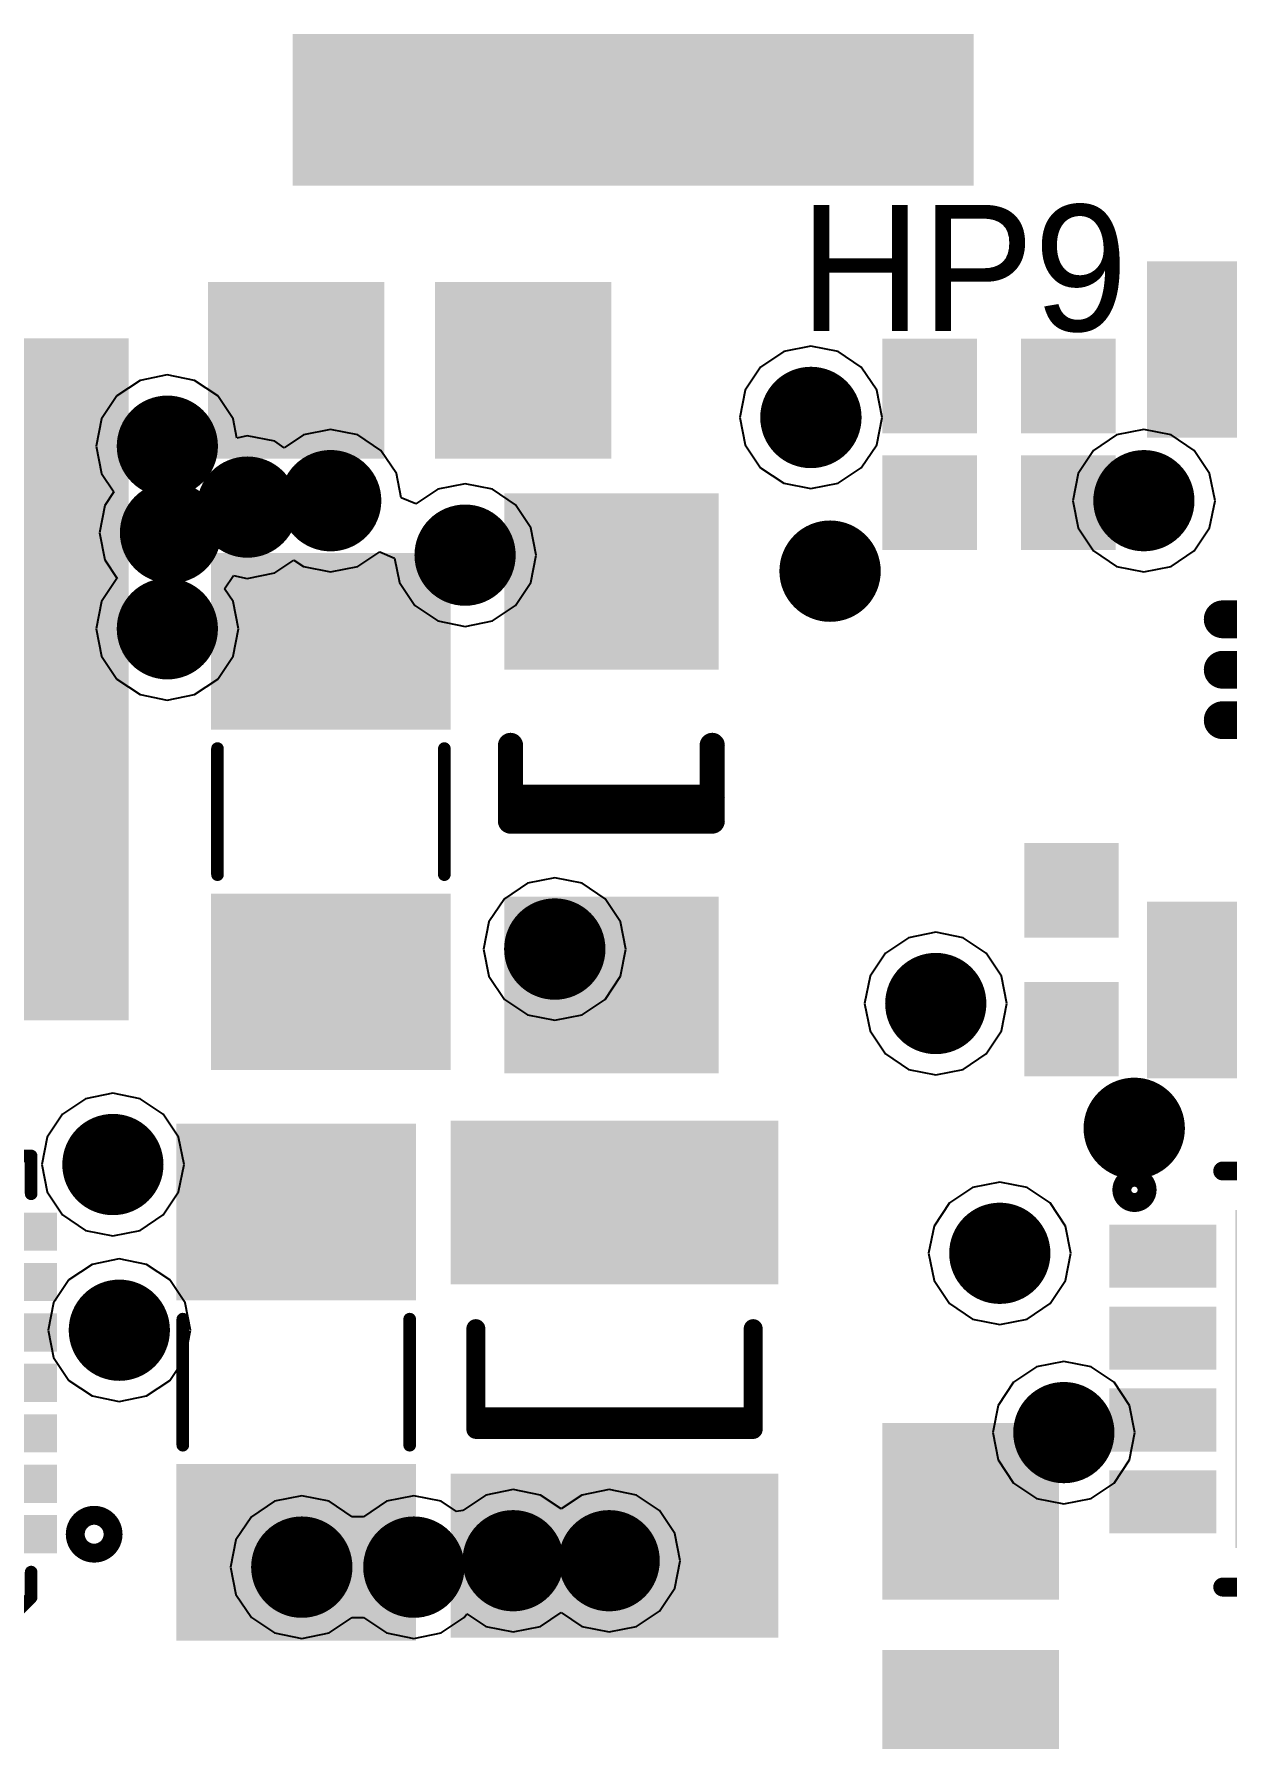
# Model space of a CAD drawing. Header units: inches. Extents: x -103 to 137, y -40 to 49.
# Drawn here: x -56.17 to -46.71, y -10.98 to 2.54 of the extents above; entities that cross this region are included whole.
import ezdxf

# ---------------------------------------------------------------- set-up
doc = ezdxf.new("R2010")
doc.units = ezdxf.units.IN
doc.header["$MEASUREMENT"] = 0
for name, color, linetype in [('BottomSolder', 6, 'Continuous'), ('MidLayer1', 16, 'Continuous'), ('MultiLayer', 9, 'Continuous'), ('TopOverlay', 2, 'Continuous'), ('TopPaste', 8, 'Continuous'), ('TopSolder', 216, 'Continuous'), ('ViaHoleLayer', 16, 'Continuous')]:
    doc.layers.add(name, color=color, linetype=linetype)

# ---------------------------------------------------------------- blocks, each defined once
blk = doc.blocks.new('HP5210_19')
at = {"layer": 'TopPaste'}
blk.add_solid([(-0.10735, -0.01969), (0.09737, -0.01969), (-0.10735, 0.01969), (0.09737, 0.01969)], dxfattribs=at)
at = {"layer": 'TopSolder'}
blk.add_solid([(-0.11135, -0.02369), (0.10137, -0.02369), (-0.11135, 0.02369), (0.10137, 0.02369)], dxfattribs=at)
blk = doc.blocks.new('MLPQ_UT8_45')
at = {"layer": 'TopOverlay', "const_width": 0.00394}
for points in [[(-0.02953, 0.03346), (-0.02953, 0.0315)], [(-0.02953, 0.0315), (-0.02953, 0.02953)], [(0.02953, 0.03346), (0.02953, 0.02953)], [(-0.01772, 0.02953), (-0.02953, 0.02953)], [(0.02953, 0.02953), (0.01772, 0.02953)], [(-0.01772, -0.02953), (-0.02953, -0.02953)], [(-0.02953, -0.02953), (-0.02953, -0.03346)], [(0.02953, -0.02953), (0.01772, -0.02953)], [(0.02953, -0.02953), (0.02953, -0.03346)]]:
    blk.add_lwpolyline(points, dxfattribs=at)
at = {"layer": 'TopOverlay'}
for points, const_width in [([(-0.03051, 0.03346, 1), (-0.02854, 0.03346, 1)], 0.00197), ([(-0.03051, 0.0315, 1), (-0.02854, 0.0315, 1)], 0.00197), ([(-0.03051, 0.0315, 1), (-0.02854, 0.0315, 1)], 0.00197), ([(0.02854, 0.03346, 1), (0.03051, 0.03346, 1)], 0.00197), ([(-0.03051, 0.02953, 1), (-0.02854, 0.02953, 1)], 0.00197), ([(-0.03051, 0.02953, 1), (-0.02854, 0.02953, 1)], 0.00197), ([(-0.0187, 0.02953, 1), (-0.01673, 0.02953, 1)], 0.00197), ([(0.01673, 0.02953, 1), (0.0187, 0.02953, 1)], 0.00197), ([(0.02854, 0.02953, 1), (0.03051, 0.02953, 1)], 0.00197), ([(0.02854, 0.02953, 1), (0.03051, 0.02953, 1)], 0.00197), ([(-0.06004, 0.01575, 1), (-0.06988, 0.01575, 1)], 0.00984), ([(-0.07234, 0.01575, 1), (-0.06742, 0.01575, 1)], 0.00492), ([(-0.0625, 0.01575, 1), (-0.05758, 0.01575, 1)], 0.00492), ([(-0.03051, -0.02953, 1), (-0.02854, -0.02953, 1)], 0.00197), ([(-0.03051, -0.02953, 1), (-0.02854, -0.02953, 1)], 0.00197), ([(-0.03051, -0.03346, 1), (-0.02854, -0.03346, 1)], 0.00197), ([(-0.0187, -0.02953, 1), (-0.01673, -0.02953, 1)], 0.00197), ([(0.01673, -0.02953, 1), (0.0187, -0.02953, 1)], 0.00197), ([(0.02854, -0.02953, 1), (0.03051, -0.02953, 1)], 0.00197), ([(0.02854, -0.02953, 1), (0.03051, -0.02953, 1)], 0.00197), ([(0.02854, -0.03346, 1), (0.03051, -0.03346, 1)], 0.00197)]:
    blk.add_lwpolyline(points, format="xyb", close=True, dxfattribs=dict(at, const_width=const_width))
at = {"layer": 'TopPaste', "const_width": 0.00787}
for points in [[(0, 0.03937), (0, 0.01772)], [(-0.03937, 0.01575), (-0.01772, 0.01575)], [(0.01772, 0.01575), (0.03937, 0.01575)], [(-0.03937, 0), (-0.01772, 0)], [(0.01772, 0), (0.03937, 0)], [(-0.03937, -0.01575), (-0.01772, -0.01575)], [(0, -0.01772), (0, -0.03937)], [(0.01772, -0.01575), (0.03937, -0.01575)]]:
    blk.add_lwpolyline(points, dxfattribs=at)
at = {"layer": 'TopPaste', "const_width": 0.00394}
for points in [[(-0.00197, 0.03937, 1), (0.00197, 0.03937, 1)], [(-0.00197, 0.01772, 1), (0.00197, 0.01772, 1)], [(-0.04134, 0.01575, 1), (-0.0374, 0.01575, 1)], [(-0.01969, 0.01575, 1), (-0.01575, 0.01575, 1)], [(0.01575, 0.01575, 1), (0.01969, 0.01575, 1)], [(0.0374, 0.01575, 1), (0.04134, 0.01575, 1)], [(-0.04134, 0, 1), (-0.0374, 0, 1)], [(-0.01969, 0, 1), (-0.01575, 0, 1)], [(0.01575, 0, 1), (0.01969, 0, 1)], [(0.0374, 0, 1), (0.04134, 0, 1)], [(-0.04134, -0.01575, 1), (-0.0374, -0.01575, 1)], [(-0.01969, -0.01575, 1), (-0.01575, -0.01575, 1)], [(-0.00197, -0.01772, 1), (0.00197, -0.01772, 1)], [(0.01575, -0.01575, 1), (0.01969, -0.01575, 1)], [(0.0374, -0.01575, 1), (0.04134, -0.01575, 1)], [(-0.00197, -0.03937, 1), (0.00197, -0.03937, 1)]]:
    blk.add_lwpolyline(points, format="xyb", close=True, dxfattribs=at)
at = {"layer": 'TopSolder', "const_width": 0.01181}
for points in [[(0, 0.03937), (0, 0.01772)], [(-0.03937, 0.01575), (-0.01772, 0.01575)], [(0.01772, 0.01575), (0.03937, 0.01575)], [(-0.03937, 0), (-0.01772, 0)], [(0.01772, 0), (0.03937, 0)], [(-0.03937, -0.01575), (-0.01772, -0.01575)], [(0.01772, -0.01575), (0.03937, -0.01575)], [(0, -0.01772), (0, -0.03937)]]:
    blk.add_lwpolyline(points, dxfattribs=at)
at = {"layer": 'TopSolder', "const_width": 0.00591}
for points in [[(-0.00295, 0.03937, 1), (0.00295, 0.03937, 1)], [(-0.04232, 0.01575, 1), (-0.03642, 0.01575, 1)], [(-0.02067, 0.01575, 1), (-0.01476, 0.01575, 1)], [(-0.00295, 0.01772, 1), (0.00295, 0.01772, 1)], [(0.01476, 0.01575, 1), (0.02067, 0.01575, 1)], [(0.03642, 0.01575, 1), (0.04232, 0.01575, 1)], [(-0.04232, 0, 1), (-0.03642, 0, 1)], [(-0.02067, 0, 1), (-0.01476, 0, 1)], [(0.01476, 0, 1), (0.02067, 0, 1)], [(0.03642, 0, 1), (0.04232, 0, 1)], [(-0.04232, -0.01575, 1), (-0.03642, -0.01575, 1)], [(-0.02067, -0.01575, 1), (-0.01476, -0.01575, 1)], [(0.01476, -0.01575, 1), (0.02067, -0.01575, 1)], [(0.03642, -0.01575, 1), (0.04232, -0.01575, 1)], [(-0.00295, -0.01772, 1), (0.00295, -0.01772, 1)], [(-0.00295, -0.03937, 1), (0.00295, -0.03937, 1)]]:
    blk.add_lwpolyline(points, format="xyb", close=True, dxfattribs=at)
blk = doc.blocks.new('MLPD_8_3_3___46')
at = {"layer": 'TopOverlay'}
for points, const_width in [([(-0.06299, 0.05906, 1), (-0.07087, 0.05906, 1)], 0.00591), ([(-0.04085, 0.06496, 1), (-0.03789, 0.06496, 1)], 0.00295), ([(0.03789, 0.06496, 1), (0.04085, 0.06496, 1)], 0.00295), ([(-0.07234, 0.05906, 1), (-0.06939, 0.05906, 1)], 0.00295), ([(-0.06447, 0.05906, 1), (-0.06152, 0.05906, 1)], 0.00295), ([(-0.04085, -0.06496, 1), (-0.03789, -0.06496, 1)], 0.00295), ([(0.03789, -0.06496, 1), (0.04085, -0.06496, 1)], 0.00295)]:
    blk.add_lwpolyline(points, format="xyb", close=True, dxfattribs=dict(at, const_width=const_width))
at = {"layer": 'TopOverlay', "const_width": 0.00591}
for points in [[(-0.03937, 0.06496), (0.03937, 0.06496)], [(-0.03937, -0.06496), (0.03937, -0.06496)]]:
    blk.add_lwpolyline(points, dxfattribs=at)
at = {"layer": 'TopPaste'}
for points in [[(-0.03346, -0.05079), (0.03346, -0.05079), (-0.03346, 0.05079), (0.03346, 0.05079)], [(-0.07283, 0.03051), (-0.04331, 0.03051), (-0.07283, 0.04626), (-0.04331, 0.04626)], [(0.04331, 0.03051), (0.07283, 0.03051), (0.04331, 0.04626), (0.07283, 0.04626)], [(-0.07283, 0.00492), (-0.04331, 0.00492), (-0.07283, 0.02067), (-0.04331, 0.02067)], [(0.04331, 0.00492), (0.07283, 0.00492), (0.04331, 0.02067), (0.07283, 0.02067)], [(-0.07283, -0.02067), (-0.04331, -0.02067), (-0.07283, -0.00492), (-0.04331, -0.00492)], [(0.04331, -0.02067), (0.07283, -0.02067), (0.04331, -0.00492), (0.07283, -0.00492)], [(-0.07283, -0.04626), (-0.04331, -0.04626), (-0.07283, -0.03051), (-0.04331, -0.03051)], [(0.04331, -0.04626), (0.07283, -0.04626), (0.04331, -0.03051), (0.07283, -0.03051)]]:
    blk.add_solid(points, dxfattribs=at)
at = {"layer": 'TopSolder'}
for points in [[(-0.0748, 0.02854), (-0.04134, 0.02854), (-0.0748, 0.04823), (-0.04134, 0.04823)], [(-0.03543, -0.05276), (0.03543, -0.05276), (-0.03543, 0.05276), (0.03543, 0.05276)], [(0.04134, 0.02854), (0.0748, 0.02854), (0.04134, 0.04823), (0.0748, 0.04823)], [(-0.0748, 0.00295), (-0.04134, 0.00295), (-0.0748, 0.02264), (-0.04134, 0.02264)], [(0.04134, 0.00295), (0.0748, 0.00295), (0.04134, 0.02264), (0.0748, 0.02264)], [(-0.0748, -0.02264), (-0.04134, -0.02264), (-0.0748, -0.00295), (-0.04134, -0.00295)], [(0.04134, -0.02264), (0.0748, -0.02264), (0.04134, -0.00295), (0.0748, -0.00295)], [(-0.0748, -0.04823), (-0.04134, -0.04823), (-0.0748, -0.02854), (-0.04134, -0.02854)], [(0.04134, -0.04823), (0.0748, -0.04823), (0.04134, -0.02854), (0.0748, -0.02854)]]:
    blk.add_solid(points, dxfattribs=at)
blk = doc.blocks.new('MLPQ_W18_47')
at = {"layer": 'TopOverlay', "const_width": 0.00394}
for points in [[(-0.04331, 0.07087), (-0.04724, 0.06693)], [(-0.02362, 0.07087), (-0.04331, 0.07087)], [(0.04724, 0.07087), (0.02362, 0.07087)], [(0.04724, 0.07087), (0.04724, 0.05906)], [(-0.04724, 0.06693), (-0.04724, 0.05906)], [(-0.04724, -0.05906), (-0.04724, -0.07087)], [(0.04724, -0.05906), (0.04724, -0.07087)], [(-0.02362, -0.07087), (-0.04724, -0.07087)], [(0.04724, -0.07087), (0.02362, -0.07087)]]:
    blk.add_lwpolyline(points, dxfattribs=at)
at = {"layer": 'TopOverlay'}
for points, const_width in [([(-0.04429, 0.07087, 1), (-0.04232, 0.07087, 1)], 0.00197), ([(-0.04429, 0.07087, 1), (-0.04232, 0.07087, 1)], 0.00197), ([(-0.02461, 0.07087, 1), (-0.02264, 0.07087, 1)], 0.00197), ([(0.02264, 0.07087, 1), (0.02461, 0.07087, 1)], 0.00197), ([(0.04626, 0.07087, 1), (0.04823, 0.07087, 1)], 0.00197), ([(0.04626, 0.07087, 1), (0.04823, 0.07087, 1)], 0.00197), ([(-0.04823, 0.06693, 1), (-0.04626, 0.06693, 1)], 0.00197), ([(-0.04823, 0.06693, 1), (-0.04626, 0.06693, 1)], 0.00197), ([(-0.04823, 0.05906, 1), (-0.04626, 0.05906, 1)], 0.00197), ([(0.04626, 0.05906, 1), (0.04823, 0.05906, 1)], 0.00197), ([(-0.06102, 0.04724, 1), (-0.07283, 0.04724, 1)], 0.00591), ([(-0.07431, 0.04724, 1), (-0.07136, 0.04724, 1)], 0.00295), ([(-0.0625, 0.04724, 1), (-0.05955, 0.04724, 1)], 0.00295), ([(-0.04823, -0.05906, 1), (-0.04626, -0.05906, 1)], 0.00197), ([(0.04626, -0.05906, 1), (0.04823, -0.05906, 1)], 0.00197), ([(-0.04823, -0.07087, 1), (-0.04626, -0.07087, 1)], 0.00197), ([(-0.04823, -0.07087, 1), (-0.04626, -0.07087, 1)], 0.00197), ([(-0.02461, -0.07087, 1), (-0.02264, -0.07087, 1)], 0.00197), ([(0.02264, -0.07087, 1), (0.02461, -0.07087, 1)], 0.00197), ([(0.04626, -0.07087, 1), (0.04823, -0.07087, 1)], 0.00197), ([(0.04626, -0.07087, 1), (0.04823, -0.07087, 1)], 0.00197)]:
    blk.add_lwpolyline(points, format="xyb", close=True, dxfattribs=dict(at, const_width=const_width))
at = {"layer": 'TopPaste'}
for points in [[(-0.01187, 0.04208), (-0.00387, 0.04208), (-0.01187, 0.07308), (-0.00387, 0.07308)], [(0.00387, 0.04208), (0.01187, 0.04208), (0.00387, 0.07308), (0.01187, 0.07308)], [(-0.05339, 0.04324), (-0.02239, 0.04324), (-0.05339, 0.05124), (-0.02239, 0.05124)], [(0.02239, 0.04324), (0.05339, 0.04324), (0.02239, 0.05124), (0.05339, 0.05124)], [(-0.05339, 0.0275), (-0.02239, 0.0275), (-0.05339, 0.0355), (-0.02239, 0.0355)], [(-0.0055, 0.00569), (0.0055, 0.00569), (-0.0055, 0.03369), (0.0055, 0.03369)], [(0.02239, 0.0275), (0.05339, 0.0275), (0.02239, 0.0355), (0.05339, 0.0355)], [(-0.05339, 0.01175), (-0.02239, 0.01175), (-0.05339, 0.01975), (-0.02239, 0.01975)], [(0.02239, 0.01175), (0.05339, 0.01175), (0.02239, 0.01975), (0.05339, 0.01975)], [(-0.05339, -0.004), (-0.02239, -0.004), (-0.05339, 0.004), (-0.02239, 0.004)], [(0.02239, -0.004), (0.05339, -0.004), (0.02239, 0.004), (0.05339, 0.004)], [(-0.0055, -0.03369), (0.0055, -0.03369), (-0.0055, -0.00569), (0.0055, -0.00569)], [(-0.05339, -0.01975), (-0.02239, -0.01975), (-0.05339, -0.01175), (-0.02239, -0.01175)], [(0.02239, -0.01975), (0.05339, -0.01975), (0.02239, -0.01175), (0.05339, -0.01175)], [(-0.05339, -0.0355), (-0.02239, -0.0355), (-0.05339, -0.0275), (-0.02239, -0.0275)], [(0.02239, -0.0355), (0.05339, -0.0355), (0.02239, -0.0275), (0.05339, -0.0275)], [(-0.01187, -0.07308), (-0.00387, -0.07308), (-0.01187, -0.04208), (-0.00387, -0.04208)], [(0.00387, -0.07308), (0.01187, -0.07308), (0.00387, -0.04208), (0.01187, -0.04208)], [(-0.05339, -0.05124), (-0.02239, -0.05124), (-0.05339, -0.04324), (-0.02239, -0.04324)], [(0.02239, -0.05124), (0.05339, -0.05124), (0.02239, -0.04324), (0.05339, -0.04324)]]:
    blk.add_solid(points, dxfattribs=at)
at = {"layer": 'TopSolder'}
for points in [[(-0.01384, 0.04011), (-0.0019, 0.04011), (-0.01384, 0.07505), (-0.0019, 0.07505)], [(0.0019, 0.04011), (0.01384, 0.04011), (0.0019, 0.07505), (0.01384, 0.07505)], [(-0.05536, 0.04127), (-0.02042, 0.04127), (-0.05536, 0.05321), (-0.02042, 0.05321)], [(0.02042, 0.04127), (0.05536, 0.04127), (0.02042, 0.05321), (0.05536, 0.05321)], [(-0.05536, 0.02553), (-0.02042, 0.02553), (-0.05536, 0.03747), (-0.02042, 0.03747)], [(0.02042, 0.02553), (0.05536, 0.02553), (0.02042, 0.03747), (0.05536, 0.03747)], [(-0.00747, 0.00372), (0.00747, 0.00372), (-0.00747, 0.03566), (0.00747, 0.03566)], [(-0.05536, 0.00978), (-0.02042, 0.00978), (-0.05536, 0.02172), (-0.02042, 0.02172)], [(0.02042, 0.00978), (0.05536, 0.00978), (0.02042, 0.02172), (0.05536, 0.02172)], [(-0.05536, -0.00597), (-0.02042, -0.00597), (-0.05536, 0.00597), (-0.02042, 0.00597)], [(0.02042, -0.00597), (0.05536, -0.00597), (0.02042, 0.00597), (0.05536, 0.00597)], [(-0.00747, -0.03566), (0.00747, -0.03566), (-0.00747, -0.00372), (0.00747, -0.00372)], [(-0.05536, -0.02172), (-0.02042, -0.02172), (-0.05536, -0.00978), (-0.02042, -0.00978)], [(0.02042, -0.02172), (0.05536, -0.02172), (0.02042, -0.00978), (0.05536, -0.00978)], [(-0.05536, -0.03747), (-0.02042, -0.03747), (-0.05536, -0.02553), (-0.02042, -0.02553)], [(0.02042, -0.03747), (0.05536, -0.03747), (0.02042, -0.02553), (0.05536, -0.02553)], [(-0.05536, -0.05321), (-0.02042, -0.05321), (-0.05536, -0.04127), (-0.02042, -0.04127)], [(-0.01384, -0.07505), (-0.0019, -0.07505), (-0.01384, -0.04011), (-0.0019, -0.04011)], [(0.0019, -0.07505), (0.01384, -0.07505), (0.0019, -0.04011), (0.01384, -0.04011)], [(0.02042, -0.05321), (0.05536, -0.05321), (0.02042, -0.04127), (0.05536, -0.04127)]]:
    blk.add_solid(points, dxfattribs=at)
blk = doc.blocks.new('____402_____50')
at = {"layer": 'TopPaste'}
for points in [[(-0.03445, -0.0128), (-0.00886, -0.0128), (-0.03445, 0.0128), (-0.00886, 0.0128)], [(0.00886, -0.0128), (0.03445, -0.0128), (0.00886, 0.0128), (0.03445, 0.0128)]]:
    blk.add_solid(points, dxfattribs=at)
at = {"layer": 'TopSolder'}
for points in [[(-0.03642, -0.01476), (-0.00689, -0.01476), (-0.03642, 0.01476), (-0.00689, 0.01476)], [(0.00689, -0.01476), (0.03642, -0.01476), (0.00689, 0.01476), (0.03642, 0.01476)]]:
    blk.add_solid(points, dxfattribs=at)
blk = doc.blocks.new('L4818_91')
at = {"layer": 'TopOverlay', "const_width": 0.00787}
for points in [[(-0.10433, 0.01378), (-0.10433, -0.01181)], [(0.10433, 0.01378), (0.10433, -0.01181)], [(-0.10433, -0.00098), (-0.10433, -0.00591)], [(-0.10433, -0.00591), (0.10433, -0.00591)], [(-0.10433, -0.01181), (0.10433, -0.01181)]]:
    blk.add_lwpolyline(points, dxfattribs=at)
at = {"layer": 'TopOverlay', "const_width": 0.00394}
for points in [[(-0.1063, 0.01378, 1), (-0.10236, 0.01378, 1)], [(0.10236, 0.01378, 1), (0.1063, 0.01378, 1)], [(-0.1063, -0.00098, 1), (-0.10236, -0.00098, 1)], [(-0.1063, -0.00591, 1), (-0.10236, -0.00591, 1)], [(-0.1063, -0.00591, 1), (-0.10236, -0.00591, 1)], [(0.10236, -0.00591, 1), (0.1063, -0.00591, 1)], [(-0.1063, -0.01181, 1), (-0.10236, -0.01181, 1)], [(-0.1063, -0.01181, 1), (-0.10236, -0.01181, 1)], [(0.10236, -0.01181, 1), (0.1063, -0.01181, 1)], [(0.10236, -0.01181, 1), (0.1063, -0.01181, 1)]]:
    blk.add_lwpolyline(points, format="xyb", close=True, dxfattribs=at)
at = {"layer": 'TopPaste'}
for points in [[(-0.1045, 0.02953), (0.1045, 0.02953), (-0.1045, 0.10853), (0.1045, 0.10853)], [(-0.1045, -0.10853), (0.1045, -0.10853), (-0.1045, -0.02953), (0.1045, -0.02953)]]:
    blk.add_solid(points, dxfattribs=at)
at = {"layer": 'TopSolder'}
for points in [[(-0.10647, 0.02756), (0.10647, 0.02756), (-0.10647, 0.1105), (0.10647, 0.1105)], [(-0.10647, -0.1105), (0.10647, -0.1105), (-0.10647, -0.02756), (0.10647, -0.02756)]]:
    blk.add_solid(points, dxfattribs=at)
blk = doc.blocks.new('SOD123_107')
at = {"layer": 'TopOverlay', "const_width": 0.00787}
for points in [[(0.01181, 0.0315), (-0.01181, 0.0315)], [(0.00433, -0.0315), (0.00433, 0.0315)], [(0.01181, -0.0315), (0.01181, 0.0315)], [(0.01181, -0.0315), (-0.01181, -0.0315)]]:
    blk.add_lwpolyline(points, dxfattribs=at)
at = {"layer": 'TopOverlay', "const_width": 0.00394}
for points in [[(-0.01378, 0.0315, 1), (-0.00984, 0.0315, 1)], [(0.00236, 0.0315, 1), (0.0063, 0.0315, 1)], [(0.00984, 0.0315, 1), (0.01378, 0.0315, 1)], [(0.00984, 0.0315, 1), (0.01378, 0.0315, 1)], [(-0.01378, -0.0315, 1), (-0.00984, -0.0315, 1)], [(0.00236, -0.0315, 1), (0.0063, -0.0315, 1)], [(0.00984, -0.0315, 1), (0.01378, -0.0315, 1)], [(0.00984, -0.0315, 1), (0.01378, -0.0315, 1)]]:
    blk.add_lwpolyline(points, format="xyb", close=True, dxfattribs=at)
at = {"layer": 'TopPaste'}
for points in [[(-0.0374, -0.0315), (-0.0374, 0.0315), (-0.08858, -0.0315), (-0.08858, 0.0315)], [(0.08858, -0.0315), (0.08858, 0.0315), (0.0374, -0.0315), (0.0374, 0.0315)]]:
    blk.add_solid(points, dxfattribs=at)
at = {"layer": 'TopSolder'}
for points in [[(-0.03543, -0.03346), (-0.03543, 0.03346), (-0.09055, -0.03346), (-0.09055, 0.03346)], [(0.09055, -0.03346), (0.09055, 0.03346), (0.03543, -0.03346), (0.03543, 0.03346)]]:
    blk.add_solid(points, dxfattribs=at)
blk = doc.blocks.new('____402_____111')
at = {"layer": 'TopPaste'}
for points in [[(-0.03445, -0.0128), (-0.00886, -0.0128), (-0.03445, 0.0128), (-0.00886, 0.0128)], [(0.00886, -0.0128), (0.03445, -0.0128), (0.00886, 0.0128), (0.03445, 0.0128)]]:
    blk.add_solid(points, dxfattribs=at)
at = {"layer": 'TopSolder'}
for points in [[(-0.03642, -0.01476), (-0.00689, -0.01476), (-0.03642, 0.01476), (-0.00689, 0.01476)], [(0.00689, -0.01476), (0.03642, -0.01476), (0.00689, 0.01476), (0.03642, 0.01476)]]:
    blk.add_solid(points, dxfattribs=at)
blk = doc.blocks.new('____805_____120')
at = {"layer": 'TopPaste'}
for points in [[(-0.06102, -0.02559), (-0.00984, -0.02559), (-0.06102, 0.02559), (-0.00984, 0.02559)], [(0.00984, -0.02559), (0.06102, -0.02559), (0.00984, 0.02559), (0.06102, 0.02559)]]:
    blk.add_solid(points, dxfattribs=at)
at = {"layer": 'TopSolder'}
for points in [[(-0.06299, -0.02756), (-0.00787, -0.02756), (-0.06299, 0.02756), (-0.00787, 0.02756)], [(0.00787, -0.02756), (0.06299, -0.02756), (0.00787, 0.02756), (0.06299, 0.02756)]]:
    blk.add_solid(points, dxfattribs=at)
blk = doc.blocks.new('____805_____180')
at = {"layer": 'TopPaste'}
for points in [[(-0.06102, -0.02559), (-0.00984, -0.02559), (-0.06102, 0.02559), (-0.00984, 0.02559)], [(0.00984, -0.02559), (0.06102, -0.02559), (0.00984, 0.02559), (0.06102, 0.02559)]]:
    blk.add_solid(points, dxfattribs=at)
at = {"layer": 'TopSolder'}
for points in [[(-0.06299, -0.02756), (-0.00787, -0.02756), (-0.06299, 0.02756), (-0.00787, 0.02756)], [(0.00787, -0.02756), (0.06299, -0.02756), (0.00787, 0.02756), (0.06299, 0.02756)]]:
    blk.add_solid(points, dxfattribs=at)
blk = doc.blocks.new('____805_____182')
at = {"layer": 'TopPaste'}
for points in [[(-0.06102, -0.02559), (-0.00984, -0.02559), (-0.06102, 0.02559), (-0.00984, 0.02559)], [(0.00984, -0.02559), (0.06102, -0.02559), (0.00984, 0.02559), (0.06102, 0.02559)]]:
    blk.add_solid(points, dxfattribs=at)
at = {"layer": 'TopSolder'}
for points in [[(-0.06299, -0.02756), (-0.00787, -0.02756), (-0.06299, 0.02756), (-0.00787, 0.02756)], [(0.00787, -0.02756), (0.06299, -0.02756), (0.00787, 0.02756), (0.06299, 0.02756)]]:
    blk.add_solid(points, dxfattribs=at)
blk = doc.blocks.new('____402_____183')
at = {"layer": 'TopPaste'}
for points in [[(-0.03445, -0.0128), (-0.00886, -0.0128), (-0.03445, 0.0128), (-0.00886, 0.0128)], [(0.00886, -0.0128), (0.03445, -0.0128), (0.00886, 0.0128), (0.03445, 0.0128)]]:
    blk.add_solid(points, dxfattribs=at)
at = {"layer": 'TopSolder'}
for points in [[(-0.03642, -0.01476), (-0.00689, -0.01476), (-0.03642, 0.01476), (-0.00689, 0.01476)], [(0.00689, -0.01476), (0.03642, -0.01476), (0.00689, 0.01476), (0.03642, 0.01476)]]:
    blk.add_solid(points, dxfattribs=at)
blk = doc.blocks.new('____805_____184')
at = {"layer": 'TopPaste'}
for points in [[(-0.06102, -0.02559), (-0.00984, -0.02559), (-0.06102, 0.02559), (-0.00984, 0.02559)], [(0.00984, -0.02559), (0.06102, -0.02559), (0.00984, 0.02559), (0.06102, 0.02559)]]:
    blk.add_solid(points, dxfattribs=at)
at = {"layer": 'TopSolder'}
for points in [[(-0.06299, -0.02756), (-0.00787, -0.02756), (-0.06299, 0.02756), (-0.00787, 0.02756)], [(0.00787, -0.02756), (0.06299, -0.02756), (0.00787, 0.02756), (0.06299, 0.02756)]]:
    blk.add_solid(points, dxfattribs=at)
blk = doc.blocks.new('C1206_187')
at = {"layer": 'TopOverlay', "const_width": 0.00394}
for points in [[(0.01969, 0.03543), (-0.01969, 0.03543)], [(0.01969, -0.03543), (-0.01969, -0.03543)]]:
    blk.add_lwpolyline(points, dxfattribs=at)
at = {"layer": 'TopOverlay', "const_width": 0.00197}
for points in [[(-0.02067, 0.03543, 1), (-0.0187, 0.03543, 1)], [(0.0187, 0.03543, 1), (0.02067, 0.03543, 1)], [(-0.02067, -0.03543, 1), (-0.0187, -0.03543, 1)], [(0.0187, -0.03543, 1), (0.02067, -0.03543, 1)]]:
    blk.add_lwpolyline(points, format="xyb", close=True, dxfattribs=at)
at = {"layer": 'TopPaste'}
for points in [[(-0.07874, 0.03546), (-0.07874, -0.03546), (-0.02756, 0.03546), (-0.02756, -0.03546)], [(0.02756, 0.03546), (0.02756, -0.03546), (0.07874, 0.03546), (0.07874, -0.03546)]]:
    blk.add_solid(points, dxfattribs=at)
at = {"layer": 'TopSolder'}
for points in [[(-0.08071, 0.03742), (-0.08071, -0.03742), (-0.02559, 0.03742), (-0.02559, -0.03742)], [(0.02559, 0.03742), (0.02559, -0.03742), (0.08071, 0.03742), (0.08071, -0.03742)]]:
    blk.add_solid(points, dxfattribs=at)
blk = doc.blocks.new('____1210_____188')
at = {"layer": 'TopOverlay', "const_width": 0.00591}
for points in [[(-0.01575, 0.04331), (-0.01575, -0.04331)], [(-0.01575, 0.04331), (0.01575, 0.04331)], [(-0.01181, 0.04331), (-0.01181, -0.04331)], [(-0.01575, -0.04331), (0.01575, -0.04331)]]:
    blk.add_lwpolyline(points, dxfattribs=at)
at = {"layer": 'TopOverlay', "const_width": 0.00295}
for points in [[(-0.01722, 0.04331, 1), (-0.01427, 0.04331, 1)], [(-0.01722, 0.04331, 1), (-0.01427, 0.04331, 1)], [(-0.01329, 0.04331, 1), (-0.01033, 0.04331, 1)], [(0.01427, 0.04331, 1), (0.01722, 0.04331, 1)], [(-0.01722, -0.04331, 1), (-0.01427, -0.04331, 1)], [(-0.01722, -0.04331, 1), (-0.01427, -0.04331, 1)], [(-0.01329, -0.04331, 1), (-0.01033, -0.04331, 1)], [(0.01427, -0.04331, 1), (0.01722, -0.04331, 1)]]:
    blk.add_lwpolyline(points, format="xyb", close=True, dxfattribs=at)
at = {"layer": 'TopPaste'}
for points in [[(-0.07874, -0.04921), (-0.0315, -0.04921), (-0.07874, 0.04921), (-0.0315, 0.04921)], [(0.0315, -0.04921), (0.07874, -0.04921), (0.0315, 0.04921), (0.07874, 0.04921)]]:
    blk.add_solid(points, dxfattribs=at)
at = {"layer": 'TopSolder'}
for points in [[(-0.08071, -0.05118), (-0.02953, -0.05118), (-0.08071, 0.05118), (-0.02953, 0.05118)], [(0.02953, -0.05118), (0.08071, -0.05118), (0.02953, 0.05118), (0.08071, 0.05118)]]:
    blk.add_solid(points, dxfattribs=at)
blk = doc.blocks.new('C1206_189')
at = {"layer": 'TopOverlay', "const_width": 0.00394}
for points in [[(-0.01969, 0.03543), (0.01969, 0.03543)], [(-0.01969, -0.03543), (0.01969, -0.03543)]]:
    blk.add_lwpolyline(points, dxfattribs=at)
at = {"layer": 'TopOverlay', "const_width": 0.00197}
for points in [[(-0.02067, 0.03543, 1), (-0.0187, 0.03543, 1)], [(0.0187, 0.03543, 1), (0.02067, 0.03543, 1)], [(-0.02067, -0.03543, 1), (-0.0187, -0.03543, 1)], [(0.0187, -0.03543, 1), (0.02067, -0.03543, 1)]]:
    blk.add_lwpolyline(points, format="xyb", close=True, dxfattribs=at)
at = {"layer": 'TopPaste'}
for points in [[(-0.07874, 0.03546), (-0.07874, -0.03546), (-0.02756, 0.03546), (-0.02756, -0.03546)], [(0.02756, 0.03546), (0.02756, -0.03546), (0.07874, 0.03546), (0.07874, -0.03546)]]:
    blk.add_solid(points, dxfattribs=at)
at = {"layer": 'TopSolder'}
for points in [[(-0.08071, 0.03742), (-0.08071, -0.03742), (-0.02559, 0.03742), (-0.02559, -0.03742)], [(0.02559, 0.03742), (0.02559, -0.03742), (0.08071, 0.03742), (0.08071, -0.03742)]]:
    blk.add_solid(points, dxfattribs=at)

msp = doc.modelspace()

# ---------------------------------------------------------------- linework, layer by layer
at = {"layer": 'BottomSolder', "const_width": 0.402}
for points in [[(-50.211, -0.503, 1), (-49.809, -0.503, 1)], [(-55.316, -0.731, 1), (-54.915, -0.731, 1)], [(-54.021, -1.163, 1), (-53.619, -1.163, 1)], [(-47.569, -1.163, 1), (-47.168, -1.163, 1)], [(-54.681, -1.214, 1), (-54.28, -1.214, 1)], [(-55.291, -1.417, 1), (-54.889, -1.417, 1)], [(-52.954, -1.595, 1), (-52.553, -1.595, 1)], [(-50.059, -1.722, 1), (-49.657, -1.722, 1)], [(-55.316, -2.179, 1), (-54.915, -2.179, 1)], [(-52.243, -4.719, 1), (-51.841, -4.719, 1)], [(-49.22, -5.151, 1), (-48.819, -5.151, 1)], [(-47.646, -6.141, 1), (-47.244, -6.141, 1)], [(-55.748, -6.428, 1), (-55.347, -6.428, 1)], [(-48.712, -7.132, 1), (-48.311, -7.132, 1)], [(-55.697, -7.742, 1), (-55.296, -7.742, 1)], [(-48.204, -8.554, 1), (-47.803, -8.554, 1)], [(-52.573, -9.57, 1), (-52.172, -9.57, 1)], [(-51.811, -9.57, 1), (-51.41, -9.57, 1)], [(-54.25, -9.621, 1), (-53.848, -9.621, 1)], [(-53.361, -9.621, 1), (-52.959, -9.621, 1)]]:
    msp.add_lwpolyline(points, format="xyb", close=True, dxfattribs=at)
at = {"layer": 'MidLayer1'}
for p, q in [((-50.226, 0.019), (-50.41, -0.103)), ((-50.01, 0.062), (-50.226, 0.019)), ((-49.794, 0.019), (-50.01, 0.062)), ((-49.611, -0.103), (-49.794, 0.019)), ((-50.41, -0.103), (-50.532, -0.286)), ((-49.488, -0.286), (-49.611, -0.103)), ((-55.332, -0.209), (-55.515, -0.332)), ((-55.116, -0.166), (-55.332, -0.209)), ((-54.899, -0.209), (-55.116, -0.166)), ((-54.716, -0.332), (-54.899, -0.209)), ((-55.515, -0.332), (-55.637, -0.515)), ((-54.594, -0.515), (-54.716, -0.332)), ((-50.532, -0.286), (-50.575, -0.503)), ((-49.445, -0.503), (-49.488, -0.286)), ((-55.637, -0.515), (-55.68, -0.731)), ((-54.564, -0.666), (-54.594, -0.515)), ((-50.575, -0.503), (-50.532, -0.719)), ((-49.488, -0.719), (-49.445, -0.503)), ((-54.481, -0.649), (-54.564, -0.666)), ((-54.264, -0.692), (-54.481, -0.649)), ((-54.036, -0.641), (-54.188, -0.743)), ((-53.82, -0.598), (-54.036, -0.641)), ((-53.604, -0.641), (-53.82, -0.598)), ((-53.421, -0.764), (-53.604, -0.641)), ((-47.585, -0.641), (-47.768, -0.764)), ((-47.369, -0.598), (-47.585, -0.641)), ((-47.152, -0.641), (-47.369, -0.598)), ((-46.969, -0.764), (-47.152, -0.641)), ((-55.68, -0.731), (-55.637, -0.947)), ((-54.188, -0.743), (-54.264, -0.692)), ((-53.298, -0.947), (-53.421, -0.764)), ((-50.532, -0.719), (-50.41, -0.902)), ((-49.611, -0.902), (-49.488, -0.719)), ((-47.768, -0.764), (-47.89, -0.947)), ((-46.847, -0.947), (-46.969, -0.764)), ((-50.41, -0.902), (-50.226, -1.024)), ((-49.794, -1.024), (-49.611, -0.902)), ((-55.637, -0.947), (-55.54, -1.093)), ((-53.26, -1.14), (-53.298, -0.947)), ((-52.97, -1.073), (-53.143, -1.189)), ((-52.753, -1.03), (-52.97, -1.073)), ((-52.537, -1.073), (-52.753, -1.03)), ((-52.354, -1.195), (-52.537, -1.073)), ((-50.226, -1.024), (-50.01, -1.067)), ((-50.01, -1.067), (-49.794, -1.024)), ((-47.89, -0.947), (-47.933, -1.163)), ((-46.804, -1.163), (-46.847, -0.947)), ((-55.612, -1.201), (-55.655, -1.417)), ((-55.54, -1.093), (-55.612, -1.201)), ((-53.143, -1.189), (-53.26, -1.14)), ((-52.232, -1.379), (-52.354, -1.195)), ((-47.933, -1.163), (-47.89, -1.379)), ((-46.847, -1.379), (-46.804, -1.163)), ((-55.655, -1.417), (-55.612, -1.633)), ((-52.189, -1.595), (-52.232, -1.379)), ((-47.89, -1.379), (-47.768, -1.562)), ((-46.969, -1.562), (-46.847, -1.379)), ((-53.604, -1.685), (-53.431, -1.569)), ((-53.431, -1.569), (-53.314, -1.618)), ((-53.314, -1.618), (-53.275, -1.811)), ((-52.232, -1.811), (-52.189, -1.595)), ((-47.768, -1.562), (-47.585, -1.685)), ((-47.152, -1.685), (-46.969, -1.562)), ((-55.612, -1.633), (-55.514, -1.779)), ((-54.661, -1.862), (-54.59, -1.757)), ((-54.59, -1.757), (-54.481, -1.779)), ((-54.481, -1.779), (-54.264, -1.736)), ((-54.264, -1.736), (-54.112, -1.634)), ((-54.112, -1.634), (-54.036, -1.685)), ((-54.036, -1.685), (-53.82, -1.728)), ((-53.82, -1.728), (-53.604, -1.685)), ((-47.585, -1.685), (-47.369, -1.728)), ((-47.369, -1.728), (-47.152, -1.685)), ((-55.515, -1.78), (-55.637, -1.963)), ((-55.514, -1.779), (-55.515, -1.78)), ((-54.594, -1.963), (-54.661, -1.862)), ((-53.275, -1.811), (-53.153, -1.994)), ((-52.354, -1.994), (-52.232, -1.811)), ((-55.637, -1.963), (-55.68, -2.179)), ((-54.551, -2.179), (-54.594, -1.963)), ((-53.153, -1.994), (-52.97, -2.117)), ((-52.537, -2.117), (-52.354, -1.994)), ((-52.97, -2.117), (-52.753, -2.16)), ((-52.753, -2.16), (-52.537, -2.117)), ((-55.68, -2.179), (-55.637, -2.395)), ((-54.594, -2.395), (-54.551, -2.179)), ((-55.637, -2.395), (-55.515, -2.578)), ((-54.716, -2.578), (-54.594, -2.395)), ((-55.515, -2.578), (-55.332, -2.701)), ((-55.332, -2.701), (-55.116, -2.744)), ((-55.116, -2.744), (-54.899, -2.701)), ((-54.899, -2.701), (-54.716, -2.578)), ((-52.042, -4.154), (-52.258, -4.197)), ((-51.826, -4.197), (-52.042, -4.154)), ((-52.442, -4.32), (-52.564, -4.503)), ((-52.258, -4.197), (-52.442, -4.32)), ((-51.643, -4.32), (-51.826, -4.197)), ((-51.52, -4.503), (-51.643, -4.32)), ((-52.564, -4.503), (-52.607, -4.719)), ((-51.477, -4.719), (-51.52, -4.503)), ((-49.02, -4.586), (-49.236, -4.629)), ((-48.803, -4.629), (-49.02, -4.586)), ((-52.607, -4.719), (-52.564, -4.935)), ((-51.52, -4.935), (-51.477, -4.719)), ((-49.236, -4.629), (-49.419, -4.751)), ((-48.62, -4.751), (-48.803, -4.629)), ((-49.419, -4.751), (-49.541, -4.935)), ((-48.498, -4.935), (-48.62, -4.751)), ((-52.564, -4.935), (-52.442, -5.118)), ((-51.643, -5.118), (-51.52, -4.935)), ((-49.541, -4.935), (-49.584, -5.151)), ((-48.455, -5.151), (-48.498, -4.935)), ((-52.442, -5.118), (-52.258, -5.241)), ((-51.826, -5.241), (-51.643, -5.118)), ((-52.258, -5.241), (-52.042, -5.284)), ((-52.042, -5.284), (-51.826, -5.241)), ((-49.584, -5.151), (-49.541, -5.367)), ((-48.498, -5.367), (-48.455, -5.151)), ((-49.541, -5.367), (-49.419, -5.55)), ((-48.62, -5.55), (-48.498, -5.367)), ((-49.419, -5.55), (-49.236, -5.673)), ((-49.236, -5.673), (-49.02, -5.716)), ((-49.02, -5.716), (-48.803, -5.673)), ((-48.803, -5.673), (-48.62, -5.55)), ((-55.764, -5.906), (-55.947, -6.028)), ((-55.547, -5.863), (-55.764, -5.906)), ((-55.331, -5.906), (-55.547, -5.863)), ((-55.148, -6.028), (-55.331, -5.906)), ((-55.947, -6.028), (-56.069, -6.212)), ((-55.026, -6.212), (-55.148, -6.028)), ((-56.069, -6.212), (-56.112, -6.428)), ((-54.983, -6.428), (-55.026, -6.212)), ((-56.112, -6.428), (-56.069, -6.644)), ((-55.026, -6.644), (-54.983, -6.428)), ((-48.728, -6.61), (-48.911, -6.733)), ((-48.512, -6.567), (-48.728, -6.61)), ((-48.295, -6.61), (-48.512, -6.567)), ((-48.112, -6.733), (-48.295, -6.61)), ((-56.069, -6.644), (-55.947, -6.827)), ((-55.148, -6.827), (-55.026, -6.644)), ((-48.911, -6.733), (-49.033, -6.916)), ((-47.99, -6.916), (-48.112, -6.733)), ((-55.947, -6.827), (-55.764, -6.95)), ((-55.331, -6.95), (-55.148, -6.827)), ((-55.764, -6.95), (-55.547, -6.993)), ((-55.547, -6.993), (-55.331, -6.95)), ((-49.033, -6.916), (-49.076, -7.132)), ((-47.947, -7.132), (-47.99, -6.916)), ((-49.076, -7.132), (-49.033, -7.348)), ((-47.99, -7.348), (-47.947, -7.132)), ((-55.713, -7.22), (-55.896, -7.342)), ((-55.497, -7.177), (-55.713, -7.22)), ((-55.28, -7.22), (-55.497, -7.177)), ((-55.097, -7.342), (-55.28, -7.22)), ((-55.896, -7.342), (-56.018, -7.525)), ((-54.975, -7.525), (-55.097, -7.342)), ((-49.033, -7.348), (-48.911, -7.531)), ((-48.112, -7.531), (-47.99, -7.348)), ((-56.018, -7.525), (-56.061, -7.742)), ((-54.932, -7.742), (-54.975, -7.525)), ((-48.911, -7.531), (-48.728, -7.654)), ((-48.295, -7.654), (-48.112, -7.531)), ((-48.728, -7.654), (-48.512, -7.697)), ((-48.512, -7.697), (-48.295, -7.654)), ((-56.061, -7.742), (-56.018, -7.958)), ((-54.975, -7.958), (-54.932, -7.742)), ((-56.018, -7.958), (-55.896, -8.141)), ((-55.097, -8.141), (-54.975, -7.958)), ((-48.22, -8.033), (-48.403, -8.155)), ((-48.004, -7.99), (-48.22, -8.033)), ((-47.787, -8.033), (-48.004, -7.99)), ((-47.604, -8.155), (-47.787, -8.033)), ((-55.896, -8.141), (-55.713, -8.263)), ((-55.28, -8.263), (-55.097, -8.141)), ((-48.403, -8.155), (-48.525, -8.338)), ((-47.482, -8.338), (-47.604, -8.155)), ((-55.713, -8.263), (-55.497, -8.306)), ((-55.497, -8.306), (-55.28, -8.263)), ((-48.525, -8.338), (-48.568, -8.554)), ((-47.439, -8.554), (-47.482, -8.338)), ((-48.568, -8.554), (-48.525, -8.771)), ((-47.482, -8.771), (-47.439, -8.554)), ((-48.525, -8.771), (-48.403, -8.954)), ((-47.604, -8.954), (-47.482, -8.771)), ((-54.049, -9.056), (-54.265, -9.099)), ((-53.833, -9.099), (-54.049, -9.056)), ((-53.16, -9.056), (-53.376, -9.099)), ((-52.944, -9.099), (-53.16, -9.056)), ((-52.589, -9.049), (-52.772, -9.171)), ((-52.372, -9.006), (-52.589, -9.049)), ((-52.156, -9.049), (-52.372, -9.006)), ((-51.991, -9.159), (-52.156, -9.049)), ((-51.827, -9.049), (-51.991, -9.159)), ((-51.61, -9.006), (-51.827, -9.049)), ((-51.394, -9.049), (-51.61, -9.006)), ((-51.211, -9.171), (-51.394, -9.049)), ((-48.403, -8.954), (-48.22, -9.076)), ((-47.787, -9.076), (-47.604, -8.954)), ((-54.265, -9.099), (-54.448, -9.222)), ((-53.649, -9.222), (-53.833, -9.099)), ((-53.376, -9.099), (-53.559, -9.222)), ((-52.822, -9.181), (-52.944, -9.099)), ((-52.772, -9.171), (-52.822, -9.181)), ((-52.772, -9.171), (-52.772, -9.171)), ((-52.772, -9.171), (-52.772, -9.171)), ((-51.089, -9.354), (-51.211, -9.171)), ((-48.22, -9.076), (-48.004, -9.119)), ((-48.004, -9.119), (-47.787, -9.076)), ((-54.448, -9.222), (-54.571, -9.405)), ((-53.559, -9.222), (-53.649, -9.222)), ((-54.571, -9.405), (-54.614, -9.621)), ((-51.046, -9.57), (-51.089, -9.354)), ((-51.089, -9.787), (-51.046, -9.57)), ((-54.614, -9.621), (-54.571, -9.837)), ((-54.571, -9.837), (-54.448, -10.021)), ((-51.211, -9.97), (-51.089, -9.787)), ((-52.76, -10.021), (-52.74, -9.991)), ((-52.74, -9.991), (-52.589, -10.092)), ((-52.156, -10.092), (-51.991, -9.982)), ((-51.991, -9.982), (-51.827, -10.092)), ((-51.394, -10.092), (-51.211, -9.97)), ((-54.448, -10.021), (-54.265, -10.143)), ((-53.833, -10.143), (-53.649, -10.021)), ((-53.649, -10.021), (-53.559, -10.021)), ((-53.559, -10.021), (-53.376, -10.143)), ((-52.944, -10.143), (-52.76, -10.021)), ((-52.589, -10.092), (-52.372, -10.135)), ((-52.372, -10.135), (-52.156, -10.092)), ((-51.827, -10.092), (-51.61, -10.135)), ((-51.61, -10.135), (-51.394, -10.092)), ((-54.265, -10.143), (-54.049, -10.186)), ((-54.049, -10.186), (-53.833, -10.143)), ((-53.376, -10.143), (-53.16, -10.186)), ((-53.16, -10.186), (-52.944, -10.143))]:
    msp.add_line(p, q, dxfattribs=at)
at = {"layer": 'MidLayer1', "const_width": 0.3}
for points in [[(-50.16, -0.503, 1), (-49.86, -0.503, 1)], [(-55.266, -0.731, 1), (-54.966, -0.731, 1)], [(-54.631, -1.214, 1), (-54.331, -1.214, 1)], [(-53.97, -1.163, 1), (-53.67, -1.163, 1)], [(-47.519, -1.163, 1), (-47.219, -1.163, 1)], [(-55.24, -1.417, 1), (-54.94, -1.417, 1)], [(-52.903, -1.595, 1), (-52.603, -1.595, 1)], [(-50.008, -1.722, 1), (-49.708, -1.722, 1)], [(-55.266, -2.179, 1), (-54.966, -2.179, 1)], [(-52.192, -4.719, 1), (-51.892, -4.719, 1)], [(-49.17, -5.151, 1), (-48.87, -5.151, 1)], [(-47.595, -6.141, 1), (-47.295, -6.141, 1)], [(-55.697, -6.428, 1), (-55.397, -6.428, 1)], [(-48.662, -7.132, 1), (-48.362, -7.132, 1)], [(-55.647, -7.742, 1), (-55.347, -7.742, 1)], [(-48.154, -8.554, 1), (-47.854, -8.554, 1)], [(-54.199, -9.621, 1), (-53.899, -9.621, 1)], [(-53.31, -9.621, 1), (-53.01, -9.621, 1)], [(-52.522, -9.57, 1), (-52.222, -9.57, 1)], [(-51.76, -9.57, 1), (-51.46, -9.57, 1)]]:
    msp.add_lwpolyline(points, format="xyb", close=True, dxfattribs=at)
at = {"layer": 'MultiLayer', "const_width": 0.3}
for points in [[(-50.16, -0.503, 1), (-49.86, -0.503, 1)], [(-55.266, -0.731, 1), (-54.966, -0.731, 1)], [(-54.631, -1.214, 1), (-54.331, -1.214, 1)], [(-53.97, -1.163, 1), (-53.67, -1.163, 1)], [(-47.519, -1.163, 1), (-47.219, -1.163, 1)], [(-55.24, -1.417, 1), (-54.94, -1.417, 1)], [(-52.903, -1.595, 1), (-52.603, -1.595, 1)], [(-50.008, -1.722, 1), (-49.708, -1.722, 1)], [(-55.266, -2.179, 1), (-54.966, -2.179, 1)], [(-52.192, -4.719, 1), (-51.892, -4.719, 1)], [(-49.17, -5.151, 1), (-48.87, -5.151, 1)], [(-47.595, -6.141, 1), (-47.295, -6.141, 1)], [(-55.697, -6.428, 1), (-55.397, -6.428, 1)], [(-48.662, -7.132, 1), (-48.362, -7.132, 1)], [(-55.647, -7.742, 1), (-55.347, -7.742, 1)], [(-48.154, -8.554, 1), (-47.854, -8.554, 1)], [(-54.199, -9.621, 1), (-53.899, -9.621, 1)], [(-53.31, -9.621, 1), (-53.01, -9.621, 1)], [(-52.522, -9.57, 1), (-52.222, -9.57, 1)], [(-51.76, -9.57, 1), (-51.46, -9.57, 1)]]:
    msp.add_lwpolyline(points, format="xyb", close=True, dxfattribs=at)
at = {"layer": 'TopSolder', "const_width": 0.402}
for points in [[(-50.211, -0.503, 1), (-49.809, -0.503, 1)], [(-55.316, -0.731, 1), (-54.915, -0.731, 1)], [(-54.021, -1.163, 1), (-53.619, -1.163, 1)], [(-47.569, -1.163, 1), (-47.168, -1.163, 1)], [(-54.681, -1.214, 1), (-54.28, -1.214, 1)], [(-55.291, -1.417, 1), (-54.889, -1.417, 1)], [(-52.954, -1.595, 1), (-52.553, -1.595, 1)], [(-50.059, -1.722, 1), (-49.657, -1.722, 1)], [(-55.316, -2.179, 1), (-54.915, -2.179, 1)], [(-52.243, -4.719, 1), (-51.841, -4.719, 1)], [(-49.22, -5.151, 1), (-48.819, -5.151, 1)], [(-47.646, -6.141, 1), (-47.244, -6.141, 1)], [(-55.748, -6.428, 1), (-55.347, -6.428, 1)], [(-48.712, -7.132, 1), (-48.311, -7.132, 1)], [(-55.697, -7.742, 1), (-55.296, -7.742, 1)], [(-48.204, -8.554, 1), (-47.803, -8.554, 1)], [(-52.573, -9.57, 1), (-52.172, -9.57, 1)], [(-51.811, -9.57, 1), (-51.41, -9.57, 1)], [(-54.25, -9.621, 1), (-53.848, -9.621, 1)], [(-53.361, -9.621, 1), (-52.959, -9.621, 1)]]:
    msp.add_lwpolyline(points, format="xyb", close=True, dxfattribs=at)
at = {"layer": 'ViaHoleLayer', "const_width": 0.15}
for points in [[(-50.085, -0.503, 1), (-49.935, -0.503, 1)], [(-55.191, -0.731, 1), (-55.041, -0.731, 1)], [(-54.556, -1.214, 1), (-54.406, -1.214, 1)], [(-53.895, -1.163, 1), (-53.745, -1.163, 1)], [(-47.444, -1.163, 1), (-47.294, -1.163, 1)], [(-55.165, -1.417, 1), (-55.015, -1.417, 1)], [(-52.828, -1.595, 1), (-52.678, -1.595, 1)], [(-49.933, -1.722, 1), (-49.783, -1.722, 1)], [(-55.191, -2.179, 1), (-55.041, -2.179, 1)], [(-52.117, -4.719, 1), (-51.967, -4.719, 1)], [(-49.095, -5.151, 1), (-48.945, -5.151, 1)], [(-47.52, -6.141, 1), (-47.37, -6.141, 1)], [(-55.622, -6.428, 1), (-55.472, -6.428, 1)], [(-48.587, -7.132, 1), (-48.437, -7.132, 1)], [(-55.572, -7.742, 1), (-55.422, -7.742, 1)], [(-48.079, -8.554, 1), (-47.929, -8.554, 1)], [(-52.447, -9.57, 1), (-52.297, -9.57, 1)], [(-51.685, -9.57, 1), (-51.535, -9.57, 1)], [(-54.124, -9.621, 1), (-53.974, -9.621, 1)], [(-53.235, -9.621, 1), (-53.085, -9.621, 1)]]:
    msp.add_lwpolyline(points, format="xyb", close=True, dxfattribs=at)

# ---------------------------------------------------------------- block references
at = {"xscale": 25.4, "yscale": 25.4, "zscale": 25.4}
for name, p, rotation in [('HP5210_19', (-51.546, 1.936), 180), ('____805_____182', (-45.743, 0.036), 180), ('____805_____120', (-53.193, -0.129), 180), ('L4818_91', (-58.229, -2.58), 90), ('____402_____50', (-48.518, -0.254), 180), ('SOD123_107', (-51.593, -3.404), 270), ('MLPQ_UT8_45', (-45.743, -2.504), 180), ('C1206_187', (-53.818, -3.629), 270), ('____402_____183', (-47.943, -4.804), 90), ('____805_____180', (-45.743, -5.044), 180), ('____1210_____188', (-51.568, -8.129), 90), ('C1206_189', (-54.093, -8.154), 90), ('MLPQ_W18_47', (-57.396, -8.16), 180), ('____805_____184', (-48.743, -10.079), 270)]:
    msp.add_blockref(name, p, dxfattribs=dict(at, rotation=rotation))
for name, p in [('____402_____111', (-48.518, -1.179)), ('MLPD_8_3_3___46', (-45.743, -8.129))]:
    msp.add_blockref(name, p, dxfattribs=at)

# ---------------------------------------------------------------- texts
at = {"layer": 'TopOverlay'}
msp.add_text('HP9', height=1, dxfattribs=at).set_placement((-50.098, 0.183))

doc.saveas('drawing.dxf')
